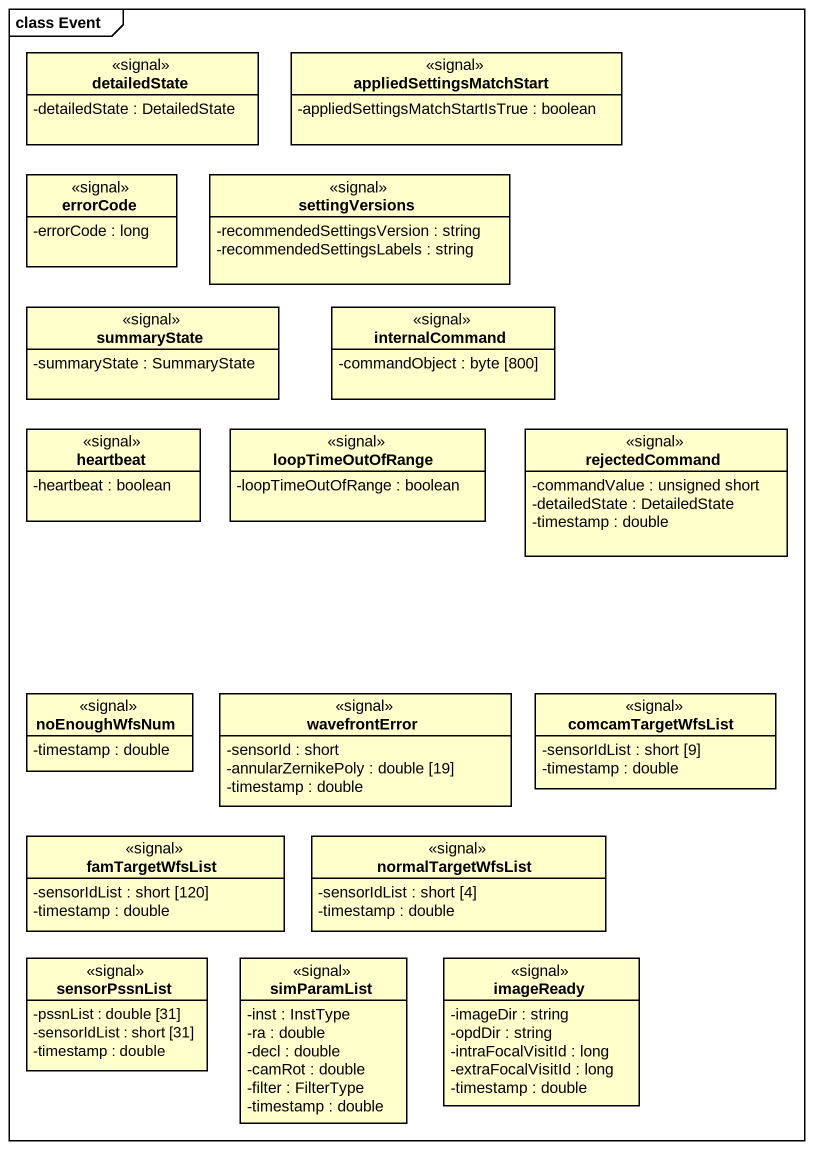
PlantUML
@startuml
mainframe class Event
hide circle
hide empty members
skinparam classAttributeIconSize 0
class detailedState <<signal>> {
  -detailedState : DetailedState
}
class appliedSettingsMatchStart <<signal>> {
  -appliedSettingsMatchStartIsTrue : boolean
}
class errorCode <<signal>> {
  -errorCode : long
}
class settingVersions <<signal>> {
  -recommendedSettingsVersion : string
  -recommendedSettingsLabels : string
}
class summaryState <<signal>> {
  -summaryState : SummaryState
}
class internalCommand <<signal>> {
  -commandObject : byte [800]
}
class heartbeat <<signal>> {
  -heartbeat : boolean
}
class loopTimeOutOfRange <<signal>> {
  -loopTimeOutOfRange : boolean
}
class rejectedCommand <<signal>> {
  -commandValue : unsigned short
  -detailedState : DetailedState
  -timestamp : double
}
class noEnoughWfsNum <<signal>> {
  -timestamp : double
}
class wavefrontError <<signal>> {
  -sensorId : short
  -annularZernikePoly : double [19]
  -timestamp : double
}
class comcamTargetWfsList <<signal>> {
  -sensorIdList : short [9]
  -timestamp : double
}
class famTargetWfsList <<signal>> {
  -sensorIdList : short [120]
  -timestamp : double
}
class normalTargetWfsList <<signal>> {
  -sensorIdList : short [4]
  -timestamp : double
}
class sensorPssnList <<signal>> {
  -pssnList : double [31]
  -sensorIdList : short [31]
  -timestamp : double
}
class simParamList <<signal>> {
  -inst : InstType
  -ra : double
  -decl : double
  -camRot : double
  -filter : FilterType
  -timestamp : double
}
class imageReady <<signal>> {
  -imageDir : string
  -opdDir : string
  -intraFocalVisitId : long
  -extraFocalVisitId : long
  -timestamp : double
}
@enduml
